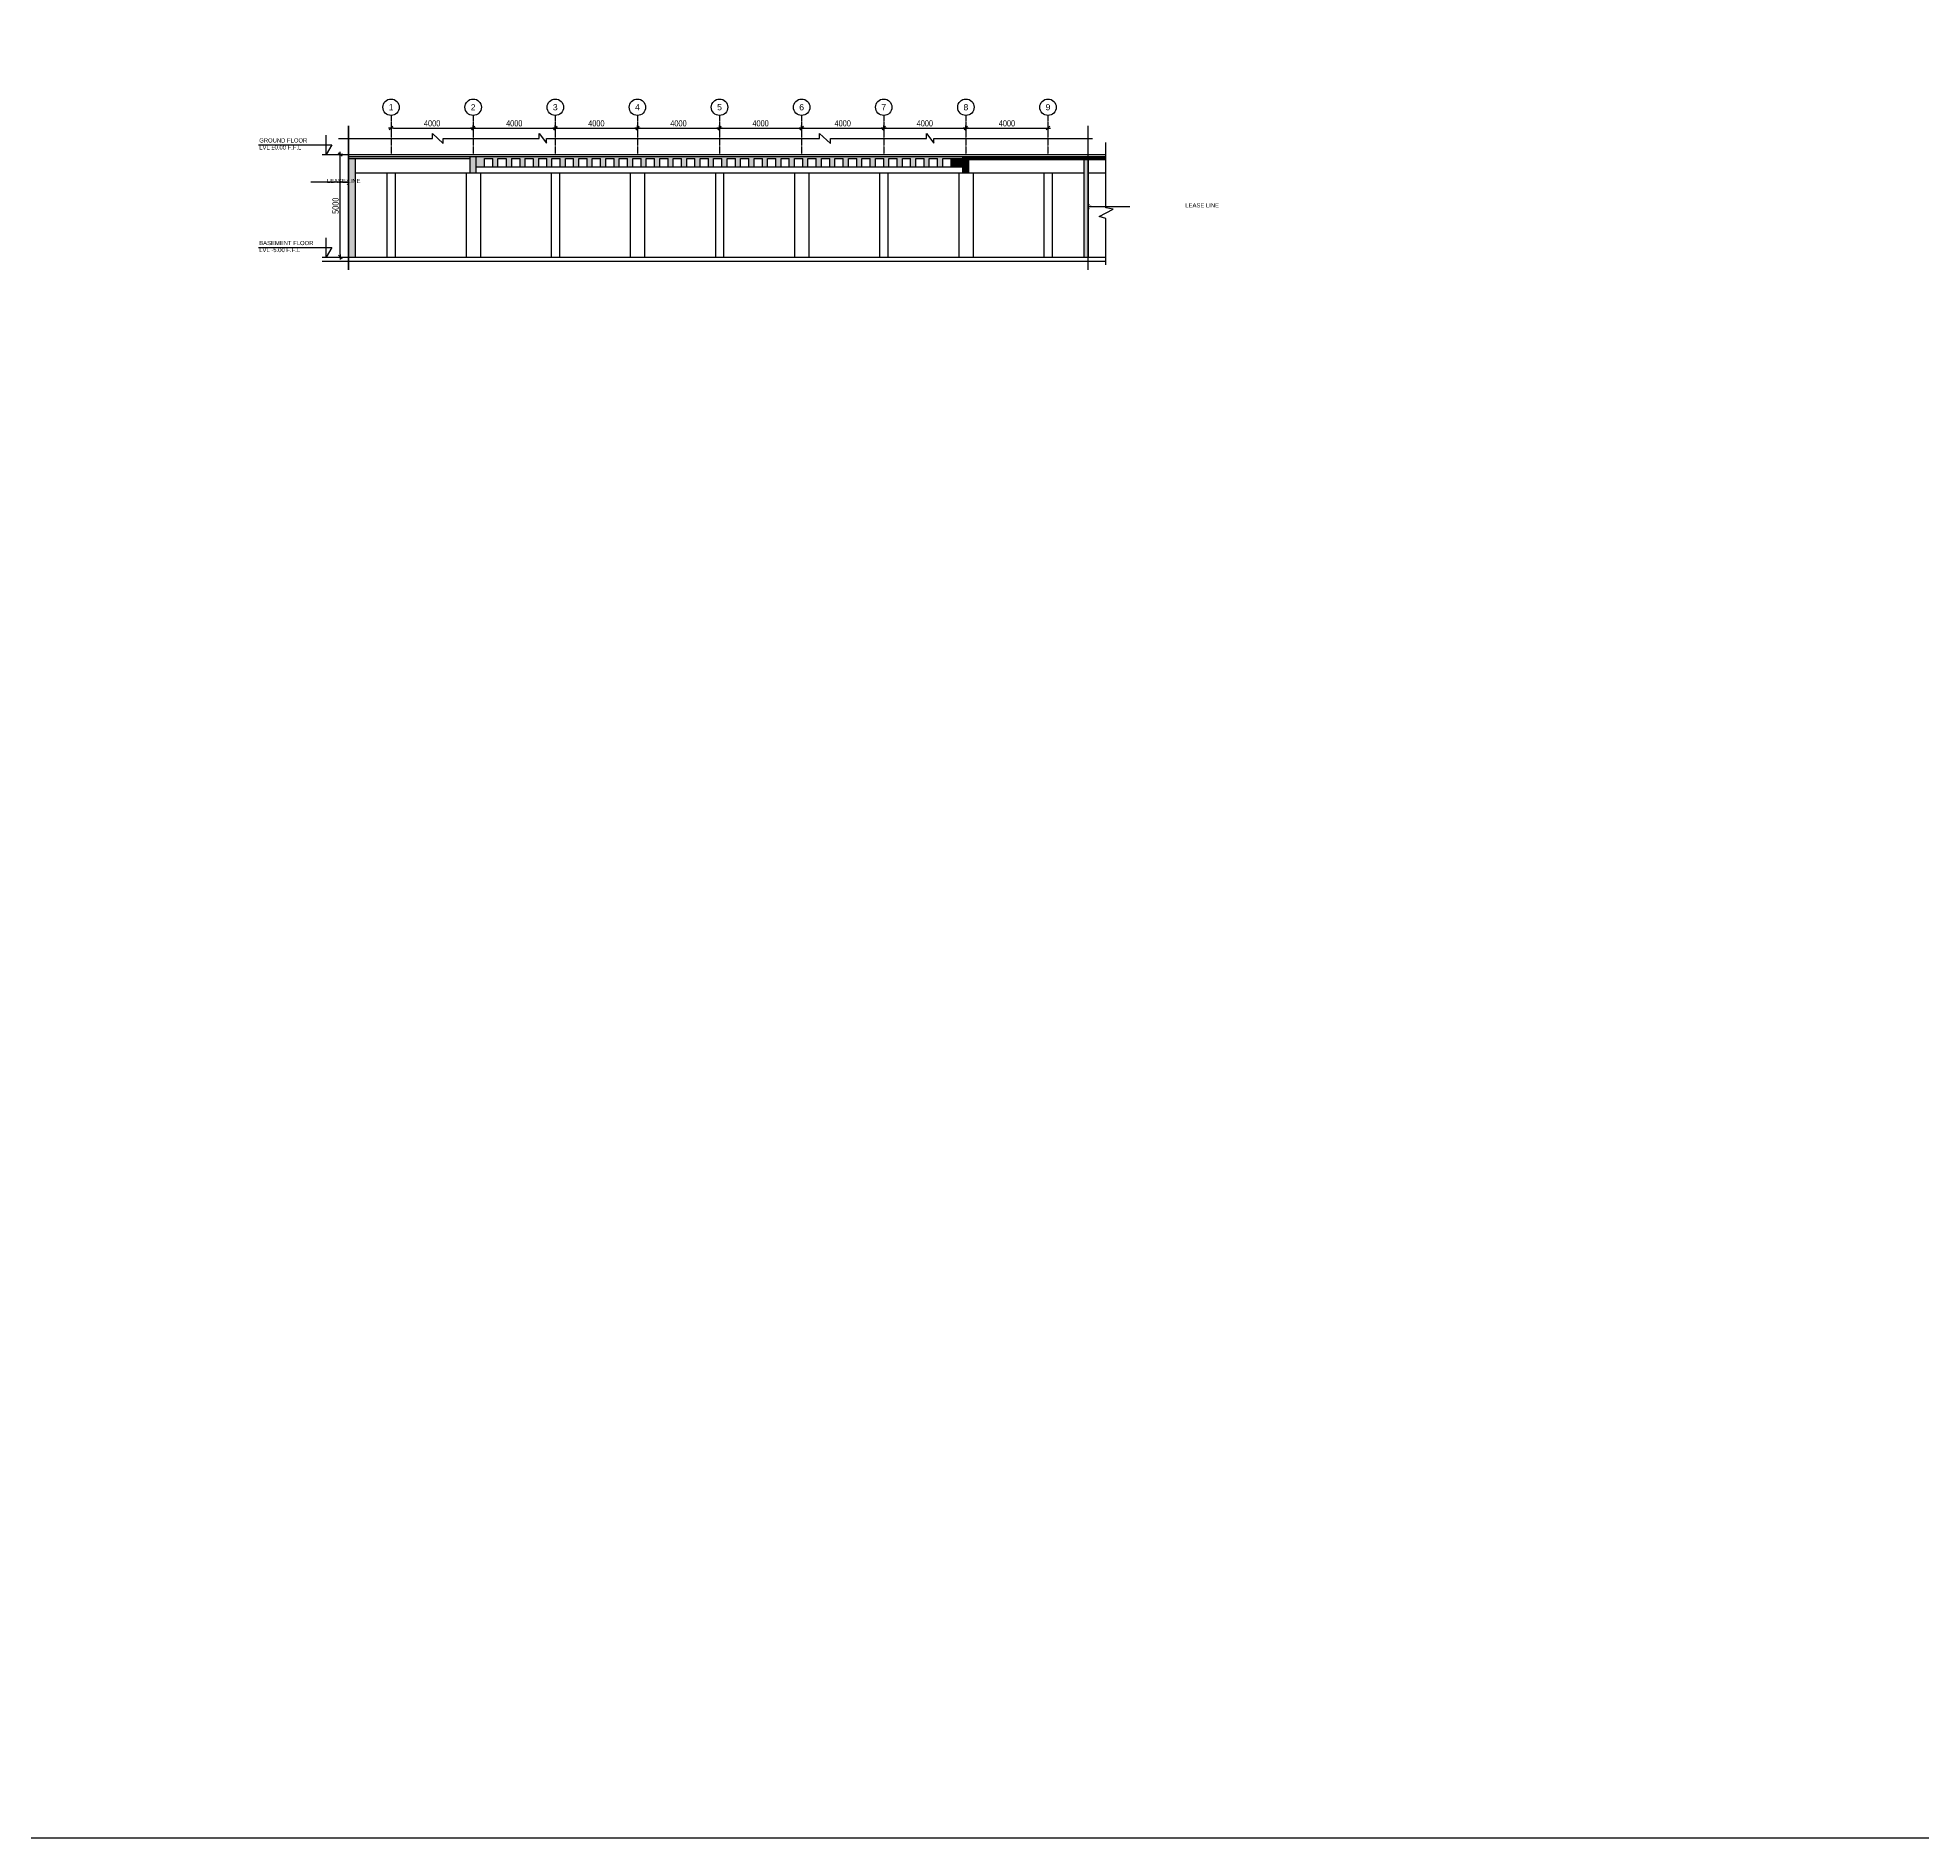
# Model space of a CAD drawing. Header units: inches. Extents: x 676944 to 1044153, y 326920 to 502369.
# Drawn here: x 860548 to 952351, y 326920 to 414644 of the extents above; entities that cross this region are included whole.
import ezdxf
from ezdxf.enums import TextEntityAlignment as Align

# ---------------------------------------------------------------- set-up
doc = ezdxf.new("R2010")
doc.units = ezdxf.units.IN
doc.header["$MEASUREMENT"] = 0
for name, pattern in [('CENTER', [50.8, 31.75, -6.35, 6.35, -6.35]), ('DASHED2', [9.525, 6.35, -3.175]), ('DOT2', [3.175, 0, -3.175]), ('HIDDEN', [9.525, 6.35, -3.175])]:
    doc.linetypes.add(name, pattern=pattern)
for name, color, linetype in [('A-DET-ANNO-5', 2, 'Continuous'), ('Axis', 9, 'CENTER'), ('dim-axis', 15, 'Continuous'), ('FFNEW', 252, 'Continuous'), ('FLOOR', 8, 'Continuous'), ('S-RIBS', 43, 'HIDDEN'), ('wall pod', 7, 'Continuous')]:
    doc.layers.add(name, color=color, linetype=linetype)
doc.layers.add('A-LEASING LINE', color=7, linetype='DASHED2', lineweight=9)
doc.styles.add('118_12_DETCLG-FCB-02$0$Standard', font='swissel.ttf')
doc.styles.add('ARIAL', font='ARIALN.TTF')
doc.styles.get("Standard").update_dxf_attribs({"font": 'arial.ttf'})
doc.styles.add('style1', font='arial.ttf')
doc.dimstyles.new('DIM-100', dxfattribs={"dimscale": 150, "dimtxt": 2, "dimasz": 1, "dimexe": 0.75, "dimexo": 1, "dimgap": 0.5, "dimtad": 1, "dimdec": 0, "dimzin": 11, "dimdsep": 46, "dimtxsty": 'ARIAL', "dimblk": 'R', "dimcen": 2.5, "dimdle": 1, "dimclrd": 256, "dimclre": 256, "dimclrt": 256, "dimazin": 0, "dimtfac": 1, "dimtdec": 0, "dimtix": 1, "dimtmove": 2, "dimatfit": 3, "dimldrblk": 'R', "dimtolj": 1, "dimtzin": 3, "dimlwd": -1, "dimlwe": 13, "dimarcsym": 0})
doc.dimstyles.new('DIMS_0050', dxfattribs={"dimscale": 50, "dimtxt": 2.5, "dimasz": 1, "dimexe": 2, "dimexo": 2, "dimgap": 1, "dimtad": 1, "dimrnd": 1, "dimzin": 12, "dimdsep": 46, "dimtxsty": 'Standard', "dimblk1": 'EUGETICK', "dimblk2": 'DIMTICK1', "dimsah": 1, "dimcen": 0, "dimdle": 1, "dimclrd": 256, "dimclre": 256, "dimclrt": 7, "dimaunit": 1, "dimadec": 0, "dimazin": 0, "dimtfac": 1, "dimtix": 1, "dimtmove": 2, "dimatfit": 3, "dimldrblk": 'LEADER_ARROW', "dimfxl": 6, "dimtolj": 1, "dimtzin": 12, "dimarcsym": 0})

# ---------------------------------------------------------------- blocks, each defined once
blk = doc.blocks.new('R')
for p, q in [((-1.05, 0), (1.05, 0)), ((0, -1.05), (0, 1.05))]:
    blk.add_line(p, q)
at = {"color": 4, "lineweight": 13}
blk.add_line((-0.71, -0.71), (0.71, 0.71), dxfattribs=at)
blk = doc.blocks.new('*D251')
at = {"layer": 'Defpoints', "color": 0, "transparency": 16777216}
for p in [(875288, 408957), (875468, 408957), (875560, 403957)]:
    blk.add_point(p, dxfattribs=at)
at = {"layer": 'dim-axis', "linetype": 'DOT2', "lineweight": 13, "transparency": 16777216}
for p, q in [((875318, 408957), (875175, 408957)), ((875410, 403957), (875175, 403957))]:
    blk.add_line(p, q, dxfattribs=at)
at = {"layer": 'dim-axis', "transparency": 16777216}
blk.add_line((875288, 404077), (875288, 408837), dxfattribs=at)
at = {"layer": 'dim-axis', "transparency": 16777216, "xscale": 120, "yscale": 120, "zscale": 120}
for p, rotation in [((875288, 408957), 90), ((875288, 403957), 270)]:
    blk.add_blockref('R', p, dxfattribs=dict(at, rotation=rotation))
at = {"layer": 'dim-axis', "transparency": 16777216, "insert": (875059, 406457), "char_height": 300, "attachment_point": 5, "rotation": 90, "style": 'ARIAL'}
blk.add_mtext('\\A1;5000', dxfattribs=at)
blk = doc.blocks.new('*D252')
at = {"layer": 'Defpoints', "color": 0, "transparency": 16777216}
for p in [(877762, 409520), (881762, 410242), (881762, 409520)]:
    blk.add_point(p, dxfattribs=at)
at = {"layer": 'dim-axis', "linetype": 'DOT2', "lineweight": 13, "transparency": 16777216}
for p, q in [((877762, 409670), (877762, 410354)), ((881762, 409670), (881762, 410354))]:
    blk.add_line(p, q, dxfattribs=at)
at = {"layer": 'dim-axis', "transparency": 16777216}
blk.add_line((877882, 410242), (881642, 410242), dxfattribs=at)
at = {"layer": 'dim-axis', "transparency": 16777216, "xscale": 120, "yscale": 120, "zscale": 120, "rotation": 180}
blk.add_blockref('R', (877762, 410242), dxfattribs=at)
at = {"layer": 'dim-axis', "transparency": 16777216, "xscale": 120, "yscale": 120, "zscale": 120}
blk.add_blockref('R', (881762, 410242), dxfattribs=at)
at = {"layer": 'dim-axis', "transparency": 16777216, "insert": (879762, 410470), "char_height": 300, "attachment_point": 5, "style": 'ARIAL'}
blk.add_mtext('\\A1;4000', dxfattribs=at)
blk = doc.blocks.new('*D253')
at = {"layer": 'Defpoints', "color": 0, "transparency": 16777216}
for p in [(881762, 409520), (885762, 410242), (885762, 409520)]:
    blk.add_point(p, dxfattribs=at)
at = {"layer": 'dim-axis', "linetype": 'DOT2', "lineweight": 13, "transparency": 16777216}
for p, q in [((881762, 409670), (881762, 410354)), ((885762, 409670), (885762, 410354))]:
    blk.add_line(p, q, dxfattribs=at)
at = {"layer": 'dim-axis', "transparency": 16777216}
blk.add_line((881882, 410242), (885642, 410242), dxfattribs=at)
at = {"layer": 'dim-axis', "transparency": 16777216, "xscale": 120, "yscale": 120, "zscale": 120, "rotation": 180}
blk.add_blockref('R', (881762, 410242), dxfattribs=at)
at = {"layer": 'dim-axis', "transparency": 16777216, "xscale": 120, "yscale": 120, "zscale": 120}
blk.add_blockref('R', (885762, 410242), dxfattribs=at)
at = {"layer": 'dim-axis', "transparency": 16777216, "insert": (883762, 410470), "char_height": 300, "attachment_point": 5, "style": 'ARIAL'}
blk.add_mtext('\\A1;4000', dxfattribs=at)
blk = doc.blocks.new('*D254')
at = {"layer": 'Defpoints', "color": 0, "transparency": 16777216}
for p in [(885762, 409520), (889762, 410242), (889762, 409526)]:
    blk.add_point(p, dxfattribs=at)
at = {"layer": 'dim-axis', "linetype": 'DOT2', "lineweight": 13, "transparency": 16777216}
for p, q in [((885762, 409670), (885762, 410354)), ((889762, 409676), (889762, 410354))]:
    blk.add_line(p, q, dxfattribs=at)
at = {"layer": 'dim-axis', "transparency": 16777216}
blk.add_line((885882, 410242), (889642, 410242), dxfattribs=at)
at = {"layer": 'dim-axis', "transparency": 16777216, "xscale": 120, "yscale": 120, "zscale": 120, "rotation": 180}
blk.add_blockref('R', (885762, 410242), dxfattribs=at)
at = {"layer": 'dim-axis', "transparency": 16777216, "xscale": 120, "yscale": 120, "zscale": 120}
blk.add_blockref('R', (889762, 410242), dxfattribs=at)
at = {"layer": 'dim-axis', "transparency": 16777216, "insert": (887762, 410470), "char_height": 300, "attachment_point": 5, "style": 'ARIAL'}
blk.add_mtext('\\A1;4000', dxfattribs=at)
blk = doc.blocks.new('*D255')
at = {"layer": 'Defpoints', "color": 0, "transparency": 16777216}
for p in [(889762, 409526), (893762, 410242), (893762, 409646)]:
    blk.add_point(p, dxfattribs=at)
at = {"layer": 'dim-axis', "linetype": 'DOT2', "lineweight": 13, "transparency": 16777216}
for p, q in [((889762, 409676), (889762, 410354)), ((893762, 409796), (893762, 410354))]:
    blk.add_line(p, q, dxfattribs=at)
at = {"layer": 'dim-axis', "transparency": 16777216}
blk.add_line((889882, 410242), (893642, 410242), dxfattribs=at)
at = {"layer": 'dim-axis', "transparency": 16777216, "xscale": 120, "yscale": 120, "zscale": 120, "rotation": 180}
blk.add_blockref('R', (889762, 410242), dxfattribs=at)
at = {"layer": 'dim-axis', "transparency": 16777216, "xscale": 120, "yscale": 120, "zscale": 120}
blk.add_blockref('R', (893762, 410242), dxfattribs=at)
at = {"layer": 'dim-axis', "transparency": 16777216, "insert": (891762, 410470), "char_height": 300, "attachment_point": 5, "style": 'ARIAL'}
blk.add_mtext('\\A1;4000', dxfattribs=at)
blk = doc.blocks.new('*D256')
at = {"layer": 'Defpoints', "color": 0, "transparency": 16777216}
for p in [(893762, 409646), (897762, 410242), (897762, 409725)]:
    blk.add_point(p, dxfattribs=at)
at = {"layer": 'dim-axis', "linetype": 'DOT2', "lineweight": 13, "transparency": 16777216}
for p, q in [((893762, 409796), (893762, 410354)), ((897762, 409875), (897762, 410354))]:
    blk.add_line(p, q, dxfattribs=at)
at = {"layer": 'dim-axis', "transparency": 16777216}
blk.add_line((893882, 410242), (897642, 410242), dxfattribs=at)
at = {"layer": 'dim-axis', "transparency": 16777216, "xscale": 120, "yscale": 120, "zscale": 120, "rotation": 180}
blk.add_blockref('R', (893762, 410242), dxfattribs=at)
at = {"layer": 'dim-axis', "transparency": 16777216, "xscale": 120, "yscale": 120, "zscale": 120}
blk.add_blockref('R', (897762, 410242), dxfattribs=at)
at = {"layer": 'dim-axis', "transparency": 16777216, "insert": (895762, 410470), "char_height": 300, "attachment_point": 5, "style": 'ARIAL'}
blk.add_mtext('\\A1;4000', dxfattribs=at)
blk = doc.blocks.new('*D257')
at = {"layer": 'Defpoints', "color": 0, "transparency": 16777216}
for p in [(897762, 409725), (901762, 410242), (901762, 409684)]:
    blk.add_point(p, dxfattribs=at)
at = {"layer": 'dim-axis', "linetype": 'DOT2', "lineweight": 13, "transparency": 16777216}
for p, q in [((897762, 409875), (897762, 410354)), ((901762, 409834), (901762, 410354))]:
    blk.add_line(p, q, dxfattribs=at)
at = {"layer": 'dim-axis', "transparency": 16777216}
blk.add_line((897882, 410242), (901642, 410242), dxfattribs=at)
at = {"layer": 'dim-axis', "transparency": 16777216, "xscale": 120, "yscale": 120, "zscale": 120, "rotation": 180}
blk.add_blockref('R', (897762, 410242), dxfattribs=at)
at = {"layer": 'dim-axis', "transparency": 16777216, "xscale": 120, "yscale": 120, "zscale": 120}
blk.add_blockref('R', (901762, 410242), dxfattribs=at)
at = {"layer": 'dim-axis', "transparency": 16777216, "insert": (899762, 410470), "char_height": 300, "attachment_point": 5, "style": 'ARIAL'}
blk.add_mtext('\\A1;4000', dxfattribs=at)
blk = doc.blocks.new('*D258')
at = {"layer": 'Defpoints', "color": 0, "transparency": 16777216}
for p in [(901762, 409684), (905762, 410242), (905762, 409618)]:
    blk.add_point(p, dxfattribs=at)
at = {"layer": 'dim-axis', "linetype": 'DOT2', "lineweight": 13, "transparency": 16777216}
for p, q in [((901762, 409834), (901762, 410354)), ((905762, 409768), (905762, 410354))]:
    blk.add_line(p, q, dxfattribs=at)
at = {"layer": 'dim-axis', "transparency": 16777216}
blk.add_line((901882, 410242), (905642, 410242), dxfattribs=at)
at = {"layer": 'dim-axis', "transparency": 16777216, "xscale": 120, "yscale": 120, "zscale": 120, "rotation": 180}
blk.add_blockref('R', (901762, 410242), dxfattribs=at)
at = {"layer": 'dim-axis', "transparency": 16777216, "xscale": 120, "yscale": 120, "zscale": 120}
blk.add_blockref('R', (905762, 410242), dxfattribs=at)
at = {"layer": 'dim-axis', "transparency": 16777216, "insert": (903762, 410470), "char_height": 300, "attachment_point": 5, "style": 'ARIAL'}
blk.add_mtext('\\A1;4000', dxfattribs=at)
blk = doc.blocks.new('*D259')
at = {"layer": 'Defpoints', "color": 0, "transparency": 16777216}
for p in [(905762, 409618), (909762, 410242), (909762, 409658)]:
    blk.add_point(p, dxfattribs=at)
at = {"layer": 'dim-axis', "linetype": 'DOT2', "lineweight": 13, "transparency": 16777216}
for p, q in [((905762, 409768), (905762, 410354)), ((909762, 409808), (909762, 410354))]:
    blk.add_line(p, q, dxfattribs=at)
at = {"layer": 'dim-axis', "transparency": 16777216}
blk.add_line((905882, 410242), (909642, 410242), dxfattribs=at)
at = {"layer": 'dim-axis', "transparency": 16777216, "xscale": 120, "yscale": 120, "zscale": 120, "rotation": 180}
blk.add_blockref('R', (905762, 410242), dxfattribs=at)
at = {"layer": 'dim-axis', "transparency": 16777216, "xscale": 120, "yscale": 120, "zscale": 120}
blk.add_blockref('R', (909762, 410242), dxfattribs=at)
at = {"layer": 'dim-axis', "transparency": 16777216, "insert": (907762, 410470), "char_height": 300, "attachment_point": 5, "style": 'ARIAL'}
blk.add_mtext('\\A1;4000', dxfattribs=at)
blk = doc.blocks.new('DIMTICK1')
at = {"linetype": 'Continuous'}
for p, q in [((1.25, 0), (-1.25, 0)), ((0, -1.25), (0, 1.25))]:
    blk.add_line(p, q, dxfattribs=at)
at = {"linetype": 'Continuous', "const_width": 0.25}
blk.add_lwpolyline([(-0.88, -0.88), (0.88, 0.88)], dxfattribs=at)
blk = doc.blocks.new('EUGETICK')
for p, q in [((-1, 0), (1, 0)), ((0, -1.75), (0, 1.75))]:
    blk.add_line(p, q)
at = {"const_width": 0.3}
blk.add_lwpolyline([(-1, -1), (1, 1)], dxfattribs=at)
blk = doc.blocks.new('LEADER_ARROW')
at = {"linetype": 'Continuous'}
blk.add_line((-1.5, 0), (0, 0), dxfattribs=at)
at = {"linetype": 'Continuous', "const_width": 0.25}
blk.add_lwpolyline([(-0.75, 1.3), (0, 0), (-0.75, -1.3)], dxfattribs=at)

msp = doc.modelspace()

# ---------------------------------------------------------------- hatches: boundary and pattern name
at = {"layer": 'S-RIBS'}
h = msp.add_hatch(dxfattribs=at)
h.set_pattern_fill('ANSI31', color=9, scale=10)
h.paths.add_polyline_path([(881612, 408857), (875689.5, 408857), (875689.5, 408757), (881612, 408757)])
h.paths.add_polyline_path([(881912, 408857), (881612, 408857), (881612, 408057), (881912, 408057)])
h.paths.add_polyline_path([(882312.4, 408757), (882716.5, 408757), (882716.5, 408357), (882969, 408357), (882969, 408757), (883373.1, 408757), (883373.1, 408357), (883625.6, 408357), (883625.6, 408757), (884029.7, 408757), (884029.7, 408357), (884282.2, 408357), (884282.2, 408757), (884686.3, 408757), (884686.3, 408357), (884938.8, 408357), (884938.8, 408757), (885342.8, 408757), (885342.8, 408357), (885595.4, 408357), (885595.4, 408757), (885999.4, 408757), (885999.4, 408357), (886252, 408357), (886252, 408757), (886656, 408757), (886656, 408357), (886908.5, 408357), (886908.5, 408757), (887312.6, 408757), (887312.6, 408357), (887565.1, 408357), (887565.1, 408757), (887969.2, 408757), (887969.2, 408357), (888221.7, 408357), (888221.7, 408757), (888625.8, 408757), (888625.8, 408357), (888878.3, 408357), (888878.3, 408757), (889282.4, 408757), (889282.4, 408357), (889534.9, 408357), (889534.9, 408757), (889938.9, 408757), (889938.9, 408357), (890191.5, 408357), (890191.5, 408757), (890595.5, 408757), (890595.5, 408357), (890848.1, 408357), (890848.1, 408757), (891252.1, 408757), (891252.1, 408357), (891504.7, 408357), (891504.7, 408757), (891908.7, 408757), (891908.7, 408357), (892161.2, 408357), (892161.2, 408757), (892565.3, 408757), (892565.3, 408357), (892817.8, 408357), (892817.8, 408757), (893221.9, 408757), (893221.9, 408357), (893474.4, 408357), (893474.4, 408757), (893878.5, 408757), (893878.5, 408357), (894131, 408357), (894131, 408757), (894535.1, 408757), (894535.1, 408357), (894787.6, 408357), (894787.6, 408757), (895191.6, 408757), (895191.6, 408357), (895444.2, 408357), (895444.2, 408757), (895848.2, 408757), (895848.2, 408357), (896100.8, 408357), (896100.8, 408757), (896504.8, 408757), (896504.8, 408357), (896757.4, 408357), (896757.4, 408757), (897161.4, 408757), (897161.4, 408357), (897413.9, 408357), (897413.9, 408757), (897818, 408757), (897818, 408357), (898070.5, 408357), (898070.5, 408757), (898474.6, 408757), (898474.6, 408357), (898727.1, 408357), (898727.1, 408757), (899131.2, 408757), (899131.2, 408357), (899383.7, 408357), (899383.7, 408757), (899787.8, 408757), (899787.8, 408357), (900040.3, 408357), (900040.3, 408757), (900444.3, 408757), (900444.3, 408357), (900696.9, 408357), (900696.9, 408757), (901100.9, 408757), (901100.9, 408357), (901353.5, 408357), (901353.5, 408757), (901757.5, 408757), (901757.5, 408357), (902010, 408357), (902010, 408757), (902414.1, 408757), (902414.1, 408357), (902666.6, 408357), (902666.6, 408757), (903070.7, 408757), (903070.7, 408357), (903323.2, 408357), (903323.2, 408757), (903727.3, 408757), (903727.3, 408357), (903979.8, 408357), (903979.8, 408757), (904383.9, 408757), (904383.9, 408357), (904636.4, 408357), (904636.4, 408757), (905612, 408757), (905612, 408857), (881912, 408857), (881912, 408357), (882312.4, 408357)])
h = msp.add_hatch(dxfattribs=at)
h.set_pattern_fill('ANSI31', color=9, scale=10)
h.paths.add_polyline_path([(876013.3, 408757), (875689.5, 408757), (875689.5, 403957), (876013.3, 403957)])
h.paths.add_polyline_path([(911711.9, 408707), (911511.9, 408707), (911511.9, 403957), (911711.9, 403957)])
h = msp.add_hatch(dxfattribs=at)
h.set_pattern_fill('ANSI31', color=9, scale=10)
h.paths.add_polyline_path([(905612, 408757), (905040.5, 408757), (905040.5, 408357), (905612, 408357)])
h = msp.add_hatch(dxfattribs=at)
h.set_pattern_fill('ANSI31', color=9, scale=10)
h.paths.add_polyline_path([(905912, 408857), (905612, 408857), (905612, 408057), (905912, 408057)])
h.paths.add_polyline_path([(912572.5, 408857), (905912, 408857), (905912, 408707), (912572.5, 408707)])

# ---------------------------------------------------------------- linework, layer by layer
at = {"color": 3}
for points in [[(871312.1, 409428.5), (874882, 409428.5), (874593, 408957), (874595, 409889.8)], [(871312.1, 404428.5), (874882, 404428.5), (874593, 403957), (874595, 404889.8)]]:
    msp.add_lwpolyline(points, dxfattribs=at)
at = {"layer": 'A-LEASING LINE', "color": 5, "linetype": 'DASHED2', "const_width": 70, "elevation": 0}
for points in [[(875689.5, 403329.6), (875689.5, 410357.4)], [(911711.9, 403329.6), (911711.9, 410357.4)]]:
    msp.add_lwpolyline(points, dxfattribs=at)
at = {"layer": 'Axis'}
for p, q in [((877761.9, 410856), (877761.9, 408957)), ((881761.9, 410856), (881761.9, 408957)), ((885761.9, 410856), (885761.9, 408957)), ((889761.9, 410856), (889761.9, 408957)), ((893761.9, 410856), (893761.9, 408957)), ((897761.8, 410856), (897761.8, 408957)), ((901761.7, 410856), (901761.7, 408957)), ((905761.7, 410856), (905761.7, 408957)), ((909761.7, 410856), (909761.7, 408957))]:
    msp.add_line(p, q, dxfattribs=at)
at = {"layer": 'FFNEW', "color": 7, "linetype": 'Continuous', "ltscale": 100}
for p, q in [((874400, 408957), (912572.5, 408957)), ((875689.5, 408857), (875689.5, 403957)), ((876013.3, 408757), (876013.3, 403957)), ((911511.9, 408707), (911511.9, 403957)), ((911711.9, 408707), (911711.9, 403957)), ((877562.4, 408057), (877562.4, 403957)), ((877961.8, 408057), (877961.8, 403957)), ((881412.2, 408057), (881412.2, 403957)), ((882112.2, 408057), (882112.2, 403957)), ((885562.4, 408057), (885562.4, 403957)), ((885962.4, 408057), (885962.4, 403957)), ((889408.6, 408057), (889412.2, 403957)), ((890108.8, 408057), (890109.2, 403957)), ((893561.8, 408057), (893561.8, 403957)), ((893961.8, 408057), (893961.8, 403957)), ((897412.1, 408057), (897412.1, 403957)), ((898112.1, 408057), (898112.1, 403957)), ((901561.6, 408057), (901561.6, 403957)), ((901961.6, 408057), (901961.6, 403957)), ((905412, 408057), (905412, 403957)), ((906112, 408057), (906112, 403957)), ((909561.4, 408057), (909561.4, 403957)), ((909961.4, 408057), (909961.4, 403957)), ((874400, 403957), (912572.5, 403957)), ((874400, 403757), (912572.5, 403757))]:
    msp.add_line(p, q, dxfattribs=at)
at = {"layer": 'FFNEW', "color": 6, "linetype": 'Continuous', "ltscale": 100}
for p, q in [((875689.5, 408857), (912572.5, 408857)), ((875689.5, 408757), (881612, 408757)), ((881612, 408057), (881612, 408857)), ((881912, 408057), (881912, 408857)), ((882312.4, 408357), (882312.4, 408757)), ((882312.4, 408757), (882716.5, 408757)), ((882716.5, 408357), (882716.5, 408757)), ((882969, 408357), (882969, 408757)), ((882969, 408757), (883373.1, 408757)), ((883373.1, 408757), (883373.1, 408357)), ((883625.6, 408757), (883625.6, 408357)), ((883625.6, 408757), (884029.7, 408757)), ((884029.7, 408757), (884029.7, 408357)), ((884282.2, 408757), (884282.2, 408357)), ((884282.2, 408757), (884686.3, 408757)), ((884686.3, 408757), (884686.3, 408357)), ((884938.8, 408757), (884938.8, 408357)), ((884938.8, 408757), (885342.8, 408757)), ((885342.8, 408357), (885342.8, 408757)), ((885595.4, 408357), (885595.4, 408757)), ((885595.4, 408757), (885999.4, 408757)), ((885999.4, 408357), (885999.4, 408757)), ((886252, 408357), (886252, 408757)), ((886252, 408757), (886656, 408757)), ((886656, 408357), (886656, 408757)), ((886908.5, 408357), (886908.5, 408757)), ((886908.5, 408757), (887312.6, 408757)), ((887312.6, 408357), (887312.6, 408757)), ((887565.1, 408357), (887565.1, 408757)), ((887565.1, 408757), (887969.2, 408757)), ((887969.2, 408357), (887969.2, 408757)), ((888221.7, 408357), (888221.7, 408757)), ((888221.7, 408757), (888625.8, 408757)), ((888625.8, 408357), (888625.8, 408757)), ((888878.3, 408357), (888878.3, 408757)), ((888878.3, 408757), (889282.4, 408757)), ((889282.4, 408357), (889282.4, 408757)), ((889534.9, 408357), (889534.9, 408757)), ((889534.9, 408757), (889938.9, 408757)), ((889938.9, 408357), (889938.9, 408757)), ((890191.5, 408357), (890191.5, 408757)), ((890191.5, 408757), (890595.5, 408757)), ((890595.5, 408357), (890595.5, 408757)), ((890848.1, 408357), (890848.1, 408757)), ((890848.1, 408757), (891252.1, 408757)), ((891252.1, 408357), (891252.1, 408757)), ((891504.7, 408357), (891504.7, 408757)), ((891504.7, 408757), (891908.7, 408757)), ((891908.7, 408357), (891908.7, 408757)), ((892161.2, 408357), (892161.2, 408757)), ((892161.2, 408757), (892565.3, 408757)), ((892565.3, 408357), (892565.3, 408757)), ((892817.8, 408357), (892817.8, 408757)), ((892817.8, 408757), (893221.9, 408757)), ((893221.9, 408357), (893221.9, 408757)), ((893474.4, 408357), (893474.4, 408757)), ((893474.4, 408757), (893878.5, 408757)), ((893878.5, 408357), (893878.5, 408757)), ((894131, 408357), (894131, 408757)), ((894131, 408757), (894535.1, 408757)), ((894535.1, 408357), (894535.1, 408757)), ((894787.6, 408357), (894787.6, 408757)), ((894787.6, 408757), (895191.6, 408757)), ((895191.6, 408357), (895191.6, 408757)), ((895444.2, 408357), (895444.2, 408757)), ((895444.2, 408757), (895848.2, 408757)), ((895848.2, 408357), (895848.2, 408757)), ((896100.8, 408357), (896100.8, 408757)), ((896100.8, 408757), (896504.8, 408757)), ((896504.8, 408357), (896504.8, 408757)), ((896757.4, 408357), (896757.4, 408757)), ((896757.4, 408757), (897161.4, 408757)), ((897161.4, 408357), (897161.4, 408757)), ((897413.9, 408357), (897413.9, 408757)), ((897413.9, 408757), (897818, 408757)), ((897818, 408357), (897818, 408757)), ((898070.5, 408357), (898070.5, 408757)), ((898070.5, 408757), (898474.6, 408757)), ((898474.6, 408357), (898474.6, 408757)), ((898727.1, 408357), (898727.1, 408757)), ((898727.1, 408757), (899131.2, 408757)), ((899131.2, 408357), (899131.2, 408757)), ((899383.7, 408357), (899383.7, 408757)), ((899383.7, 408757), (899787.8, 408757)), ((899787.8, 408357), (899787.8, 408757)), ((900040.3, 408357), (900040.3, 408757)), ((900040.3, 408757), (900444.3, 408757)), ((900444.3, 408357), (900444.3, 408757)), ((900696.9, 408357), (900696.9, 408757)), ((900696.9, 408757), (901100.9, 408757)), ((901100.9, 408357), (901100.9, 408757)), ((901353.5, 408357), (901353.5, 408757)), ((901353.5, 408757), (901757.5, 408757)), ((901757.5, 408357), (901757.5, 408757)), ((902010, 408357), (902010, 408757)), ((902010, 408757), (902414.1, 408757)), ((902414.1, 408357), (902414.1, 408757)), ((902666.6, 408357), (902666.6, 408757)), ((902666.6, 408757), (903070.7, 408757)), ((903070.7, 408357), (903070.7, 408757)), ((903323.2, 408357), (903323.2, 408757)), ((903323.2, 408757), (903727.3, 408757)), ((903727.3, 408357), (903727.3, 408757)), ((903979.8, 408357), (903979.8, 408757)), ((903979.8, 408757), (904383.9, 408757)), ((904383.9, 408357), (904383.9, 408757)), ((904636.4, 408357), (904636.4, 408757)), ((904636.4, 408757), (905612, 408757)), ((905040.5, 408357), (905040.5, 408757)), ((905612, 408057), (905612, 408857)), ((905912, 408057), (905912, 408857)), ((905912, 408707), (912572.5, 408707)), ((876013.3, 408057), (911511.9, 408057)), ((881612, 408057), (881912, 408057)), ((881912, 408357), (882312.4, 408357)), ((882312.4, 408357), (905040.5, 408357)), ((882716.5, 408357), (882969, 408357)), ((883373.1, 408357), (883625.6, 408357)), ((884029.7, 408357), (884282.2, 408357)), ((884686.3, 408357), (884938.8, 408357)), ((885342.8, 408357), (885595.4, 408357)), ((885999.4, 408357), (886252, 408357)), ((886656, 408357), (886908.5, 408357)), ((887312.6, 408357), (887565.1, 408357)), ((887969.2, 408357), (888221.7, 408357)), ((888625.8, 408357), (888878.3, 408357)), ((889282.4, 408357), (889534.9, 408357)), ((889938.9, 408357), (890191.5, 408357)), ((890595.5, 408357), (890848.1, 408357)), ((891252.1, 408357), (891504.7, 408357)), ((891908.7, 408357), (892161.2, 408357)), ((892565.3, 408357), (892817.8, 408357)), ((893221.9, 408357), (893474.4, 408357)), ((893878.5, 408357), (894131, 408357)), ((894535.1, 408357), (894787.6, 408357)), ((895191.6, 408357), (895444.2, 408357)), ((895848.2, 408357), (896100.8, 408357)), ((896504.8, 408357), (896757.4, 408357)), ((897161.4, 408357), (897413.9, 408357)), ((897818, 408357), (898070.5, 408357)), ((898474.6, 408357), (898727.1, 408357)), ((899131.2, 408357), (899383.7, 408357)), ((899787.8, 408357), (900040.3, 408357)), ((900444.3, 408357), (900696.9, 408357)), ((901100.9, 408357), (901353.5, 408357)), ((901757.5, 408357), (902010, 408357)), ((902414.1, 408357), (902666.6, 408357)), ((903070.7, 408357), (903323.2, 408357)), ((903727.3, 408357), (903979.8, 408357)), ((904383.9, 408357), (904636.4, 408357)), ((905040.5, 408357), (905612, 408357)), ((905612, 408057), (905912, 408057)), ((911711.9, 408057), (912572.5, 408057))]:
    msp.add_line(p, q, dxfattribs=at)
at = {"layer": 'FFNEW', "color": 7, "linetype": 'Continuous', "ltscale": 100}
msp.add_lwpolyline([(912572.5, 403576), (912572.5, 405837), (912260.5, 405928), (912942, 406295.5), (912572.5, 406357.5), (912572.5, 409532)], dxfattribs=at)
at = {"layer": 'wall pod', "ltscale": 100}
msp.add_lwpolyline([(676944.3, 502368.6), (1044152.6, 502368.6), (1044152.6, 326919.7), (676944.3, 326919.7)], close=True, dxfattribs=at)
at = {"layer": 'wall pod', "ltscale": 100, "elevation": 0}
for points in [[(875205.8, 409736.1), (879772.9, 409736.1), (879772.9, 409976.8), (880296.8, 409483.7), (880296.8, 409736.1), (884983.5, 409736.1), (884983.5, 409970.1), (885329.6, 409498.9), (885329.6, 409736.1), (894070.9, 409736.1)], [(894070.9, 409736.1), (898638, 409736.1), (898638, 409976.8), (899161.9, 409483.7), (899161.9, 409736.1), (903848.6, 409736.1), (903848.6, 409970.1), (904194.7, 409498.9), (904194.7, 409736.1), (911930, 409736.1)]]:
    msp.add_lwpolyline(points, dxfattribs=at)
at = {"layer": 'wall pod', "ltscale": 100}
for centre in [(877761.9, 411256, 0), (881761.9, 411256, 0), (885761.9, 411256, 0), (889761.9, 411256, 0), (893761.9, 411256, 0), (897761.8, 411256, 0), (901761.7, 411256, 0), (905761.7, 411256, 0), (909761.7, 411256, 0)]:
    msp.add_circle(centre, 400, dxfattribs=at)

# ---------------------------------------------------------------- texts
at = {"layer": 'A-DET-ANNO-5', "char_height": 204.8, "width": 4247.989, "style": '118_12_DETCLG-FCB-02$0$Standard'}
for s, insert, attachment_point in [('GROUND FLOOR \\PLVL %%P0.00 F.F.L', (871340.7, 409467.6), 4), ('LEASE LINE', (876273, 407661.5, 0), 6), ('LEASE LINE', (918090, 406475.5, 0), 6), ('BASEMENT FLOOR \\PLVL -5.00 F.F.L', (871340.7, 404467.6), 4)]:
    msp.add_mtext(s, dxfattribs=dict(at, insert=insert, attachment_point=attachment_point))
at = {"layer": 'wall pod', "ltscale": 100, "style": 'style1'}
for s, p in [('1', (877761.9, 411256, 0)), ('2', (881761.9, 411256, 0)), ('3', (885761.9, 411256, 0)), ('4', (889761.9, 411256, 0)), ('5', (893761.9, 411256, 0)), ('6', (897761.8, 411256, 0)), ('7', (901761.7, 411256, 0)), ('8', (905761.7, 411256, 0)), ('9', (909761.7, 411256, 0))]:
    msp.add_text(s, height=300, dxfattribs=at).set_placement(p, align=Align.MIDDLE)

# ---------------------------------------------------------------- dimensions: what is measured, and where the dimension line sits
at = {"layer": 'dim-axis', "color": 3}
for base, p1, p2, picture, middle in [((881761.9, 410241.5), (877761.9, 409519.5), (881761.9, 409519.5), '*D252', (879761.9, 410469.7)), ((885761.9, 410241.5), (881761.9, 409519.5), (885761.9, 409519.5), '*D253', (883761.9, 410469.7)), ((889761.9, 410241.5), (885761.9, 409519.5), (889761.9, 409526.5), '*D254', (887761.9, 410469.7)), ((893761.9, 410241.5), (889761.9, 409526.5), (893761.9, 409646), '*D255', (891761.9, 410469.7)), ((897761.8, 410241.5), (893761.9, 409646), (897761.8, 409725), '*D256', (895761.9, 410469.7)), ((901761.7, 410241.5), (897761.8, 409725), (901761.7, 409684.5), '*D257', (899761.7, 410469.7)), ((905761.7, 410241.5), (901761.7, 409684.5), (905761.7, 409618.5), '*D258', (903761.7, 410469.7)), ((909761.7, 410241.5), (905761.7, 409618.5), (909761.7, 409658.5), '*D259', (907761.7, 410469.7))]:
    dim = msp.add_linear_dim(base=base, p1=p1, p2=p2, dimstyle='DIM-100', override={"dimasz": 0.8}, dxfattribs=at)
    dim.commit()
    dim.dimension.update_dxf_attribs({"geometry": picture, "text_midpoint": middle})
dim = msp.add_linear_dim(base=(875287.5, 408957), p1=(875559.5, 403957), p2=(875467.5, 408957), angle=90, dimstyle='DIM-100', override={"dimasz": 0.8}, dxfattribs=at)
dim.commit()
dim.dimension.update_dxf_attribs({"geometry": '*D251', "text_midpoint": (875059.3, 406457)})

# ---------------------------------------------------------------- leaders
at = {"layer": 'FLOOR', "color": 8}
for points in [[(875689.5, 407600), (873845.7, 407600)], [(911711.9, 406414), (913753.3, 406414)]]:
    msp.add_leader(points, dimstyle='DIMS_0050', override={"dimasz": 2, "dimclrd": 8, "dimfxl": 20}, dxfattribs=at)

doc.saveas('drawing.dxf')
